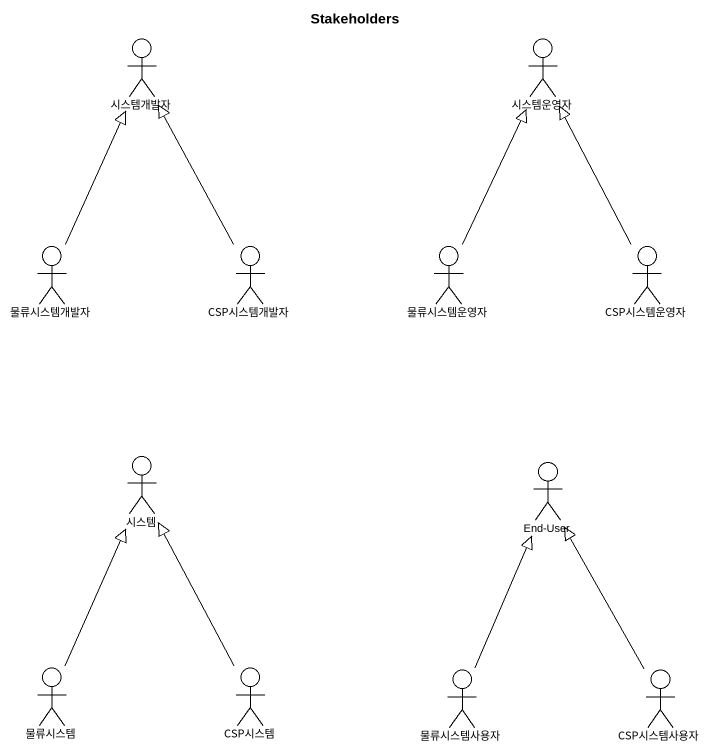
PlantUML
@startuml
title Stakeholders
actor 시스템개발자
actor 시스템운영자
actor 물류시스템개발자
actor CSP시스템개발자
actor 물류시스템운영자
actor CSP시스템운영자
actor 시스템
actor "End-User" as End_User
actor 물류시스템
actor CSP시스템
actor 물류시스템사용자
actor CSP시스템사용자
물류시스템개발자 -up-|> 시스템개발자
CSP시스템개발자 -up-|> 시스템개발자
물류시스템운영자 -up-|> 시스템운영자
CSP시스템운영자 -up-|> 시스템운영자
물류시스템 -up-|> 시스템
CSP시스템 -up-|> 시스템
물류시스템사용자 -up-|> End_User
CSP시스템사용자 -up-|> End_User
@enduml
